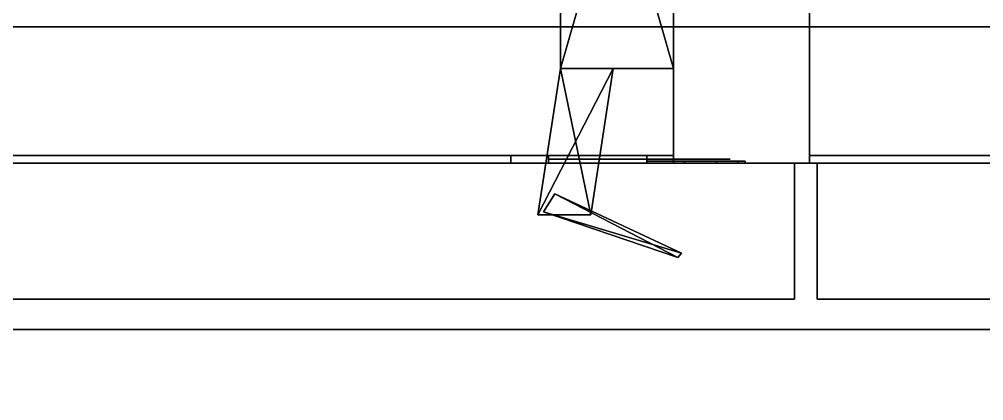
# Model space of a CAD drawing. Extents: x 0 to 4956, y -4930 to 0.
# Drawn here: x 1303.5 to 1431, y -541.4 to -491 of the extents above; entities that cross this region are included whole.
import ezdxf

# ---------------------------------------------------------------- set-up
doc = ezdxf.new("R2010")
doc.units = 0
for name, color, linetype in [('LAYER0', 7, 'CONTINUOUS'), ('LAYER700', 7, 'CONTINUOUS'), ('LAYER707', 9, 'CONTINUOUS'), ('LAYER712', 9, 'CONTINUOUS'), ('LAYER755', 7, 'CONTINUOUS'), ('LAYER756', 7, 'CONTINUOUS'), ('LAYER762', 7, 'CONTINUOUS'), ('LAYER766', 7, 'CONTINUOUS'), ('LAYER768', 28, 'CONTINUOUS'), ('LAYER769', 253, 'CONTINUOUS'), ('LAYER770', 28, 'CONTINUOUS'), ('LAYER771', 253, 'CONTINUOUS'), ('LAYER772', 9, 'CONTINUOUS'), ('LAYER87', 9, 'CONTINUOUS')]:
    doc.layers.add(name, color=color, linetype=linetype)

msp = doc.modelspace()

# ---------------------------------------------------------------- linework, layer by layer
at = {"layer": 'LAYER0', "invisible_edges": 1}
for points in [[(4956, 0), (0, -4930), (0, 0), (4956, 0)], [(4956, -4930, 5), (0, 0, 5), (0, -4930, 5), (4956, -4930, 5)], [(0, 0, 5), (4956, -4930, 5), (4956, 0, 5), (0, 0, 5)], [(0, -4930), (4956, 0), (4956, -4930), (0, -4930)]]:
    msp.add_3dface(points, dxfattribs=at)
at = {"layer": 'LAYER700', "invisible_edges": 1}
for points in [[(708, -474, 5), (2258, -492, 5), (708, -492, 5), (708, -474, 5)], [(2258, -492, 5), (708, -474, 5), (2258, -474, 5), (2258, -492, 5)], [(2258, -474, 85), (708, -492, 85), (2258, -492, 85), (2258, -474, 85)], [(708, -492, 85), (2258, -474, 85), (708, -474, 85), (708, -492, 85)], [(708, -492, 85), (2258, -492, 5), (2258, -492, 85), (708, -492, 85)], [(2258, -492, 5), (708, -492, 85), (708, -492, 5), (2258, -492, 5)]]:
    msp.add_3dface(points, dxfattribs=at)
at = {"layer": 'LAYER707', "invisible_edges": 1}
for points in [[(668, -492, 5), (2328, -510, 5), (668, -510, 5), (668, -492, 5)], [(2328, -510, 5), (668, -492, 5), (2328, -492, 5), (2328, -510, 5)], [(2328, -492, 85), (668, -510, 85), (2328, -510, 85), (2328, -492, 85)], [(668, -510, 85), (2328, -492, 85), (668, -492, 85), (668, -510, 85)], [(668, -492, 5), (2328, -492, 85), (2328, -492, 5), (668, -492, 5)], [(2328, -492, 85), (668, -492, 5), (668, -492, 85), (2328, -492, 85)], [(668, -510, 85), (2328, -510, 5), (2328, -510, 85), (668, -510, 85)], [(2328, -510, 5), (668, -510, 85), (668, -510, 5), (2328, -510, 5)]]:
    msp.add_3dface(points, dxfattribs=at)
at = {"layer": 'LAYER712', "invisible_edges": 1}
for points in [[(1409, -510, 757), (1759, -510, 88), (1409, -510, 88), (1409, -510, 757)], [(1759, -510, 88), (1409, -510, 757), (1759, -510, 757), (1759, -510, 88)], [(1409, -528, 88), (1759, -510, 88), (1759, -528, 88), (1409, -528, 88)], [(1759, -510, 88), (1409, -528, 88), (1409, -510, 88), (1759, -510, 88)], [(1409, -510, 757), (1759, -528, 757), (1759, -510, 757), (1409, -510, 757)], [(1759, -528, 757), (1409, -510, 757), (1409, -528, 757), (1759, -528, 757)], [(1409, -528, 88), (1409, -510, 757), (1409, -510, 88), (1409, -528, 88)], [(1409, -510, 757), (1409, -528, 88), (1409, -528, 757), (1409, -510, 757)], [(1759, -528, 757), (1409, -528, 88), (1759, -528, 88), (1759, -528, 757)], [(1409, -528, 88), (1759, -528, 757), (1409, -528, 757), (1409, -528, 88)]]:
    msp.add_3dface(points, dxfattribs=at)
at = {"layer": 'LAYER755', "invisible_edges": 1}
for points in [[(1390, -120, 104), (1408, -510, 104), (1390, -510, 104), (1390, -120, 104)], [(1408, -510, 104), (1390, -120, 104), (1408, -120, 104), (1408, -510, 104)], [(1408, -120, 760), (1390, -510, 760), (1408, -510, 760), (1408, -120, 760)], [(1390, -510, 760), (1408, -120, 760), (1390, -120, 760), (1390, -510, 760)], [(1390, -510, 760), (1390, -120, 104), (1390, -510, 104), (1390, -510, 760)], [(1390, -120, 104), (1390, -510, 760), (1390, -120, 760), (1390, -120, 104)], [(1408, -120, 760), (1408, -510, 104), (1408, -120, 104), (1408, -120, 760)], [(1408, -510, 104), (1408, -120, 760), (1408, -510, 760), (1408, -510, 104)], [(1390, -510, 760), (1408, -510, 104), (1408, -510, 760), (1390, -510, 760)], [(1408, -510, 104), (1390, -510, 760), (1390, -510, 104), (1408, -510, 104)]]:
    msp.add_3dface(points, dxfattribs=at)
at = {"layer": 'LAYER756', "invisible_edges": 1}
for points in [[(2250, -120, 86), (726, -510, 86), (726, -120, 86), (2250, -120, 86)], [(726, -510, 86), (2250, -120, 86), (2250, -510, 86), (726, -510, 86)], [(2250, -510, 104), (726, -120, 104), (726, -510, 104), (2250, -510, 104)], [(726, -120, 104), (2250, -510, 104), (2250, -120, 104), (726, -120, 104)], [(2250, -510, 104), (726, -510, 86), (2250, -510, 86), (2250, -510, 104)], [(726, -510, 86), (2250, -510, 104), (726, -510, 104), (726, -510, 86)]]:
    msp.add_3dface(points, dxfattribs=at)
at = {"layer": 'LAYER762', "invisible_edges": 1}
for points in [[(1390, -429, 741.5), (726, -509, 741.5), (726, -429, 741.5), (1390, -429, 741.5)], [(726, -509, 741.5), (1390, -429, 741.5), (1390, -509, 741.5), (726, -509, 741.5)], [(1390, -509, 759.5), (726, -429, 759.5), (726, -509, 759.5), (1390, -509, 759.5)], [(726, -429, 759.5), (1390, -509, 759.5), (1390, -429, 759.5), (726, -429, 759.5)], [(1390, -429, 741.5), (1390, -509, 759.5), (1390, -509, 741.5), (1390, -429, 741.5)], [(1390, -509, 759.5), (1390, -429, 741.5), (1390, -429, 759.5), (1390, -509, 759.5)], [(1390, -509, 759.5), (726, -509, 741.5), (1390, -509, 741.5), (1390, -509, 759.5)], [(726, -509, 741.5), (1390, -509, 759.5), (726, -509, 759.5), (726, -509, 741.5)]]:
    msp.add_3dface(points, dxfattribs=at)
at = {"layer": 'LAYER766', "invisible_edges": 1}
for points in [[(2250, -429, 741.5), (1408, -509, 741.5), (1408, -429, 741.5), (2250, -429, 741.5)], [(1408, -509, 741.5), (2250, -429, 741.5), (2250, -509, 741.5), (1408, -509, 741.5)], [(1408, -429, 759.5), (1408, -509, 741.5), (1408, -509, 759.5), (1408, -429, 759.5)], [(1408, -509, 741.5), (1408, -429, 759.5), (1408, -429, 741.5), (1408, -509, 741.5)], [(2250, -509, 759.5), (1408, -429, 759.5), (1408, -509, 759.5), (2250, -509, 759.5)], [(1408, -429, 759.5), (2250, -509, 759.5), (2250, -429, 759.5), (1408, -429, 759.5)], [(2250, -509, 759.5), (1408, -509, 741.5), (2250, -509, 741.5), (2250, -509, 759.5)], [(1408, -509, 741.5), (2250, -509, 759.5), (1408, -509, 759.5), (1408, -509, 741.5)]]:
    msp.add_3dface(points, dxfattribs=at)
at = {"layer": 'LAYER768'}
for points in [[(1368.5, -509, 209), (1368.5, -510, 209), (1368.5, -509, 209)], [(1368.5, -509, 167), (1386.5, -509, 167), (1386.5, -509, 167), (1368.5, -509, 167)], [(1368.5, -509, 209), (1386.5, -509, 209), (1386.5, -509, 209), (1368.5, -509, 209)], [(1386.5, -509, 167), (1386.5, -510, 167), (1368.5, -510, 167), (1368.5, -509, 167)], [(1368.5, -510, 167), (1368.5, -510, 209), (1368.5, -509, 209), (1368.5, -509, 167)], [(1386.5, -509, 209), (1386.5, -510, 209), (1368.5, -510, 209), (1368.5, -509, 209)], [(1373.5, -509, 179), (1373.5, -510, 179), (1373.5, -510, 197), (1373.5, -509, 197)], [(1373.5, -509, 179), (1373.5, -510, 179), (1386.5, -510, 179), (1386.5, -509, 179)], [(1373.5, -509, 197), (1373.5, -510, 197), (1386.5, -510, 197), (1386.5, -509, 197)], [(1386.5, -509, 179), (1386.5, -510, 179), (1386.5, -510, 167), (1386.5, -509, 167)], [(1386.5, -509, 197), (1386.5, -510, 197), (1386.5, -510, 209), (1386.5, -509, 209)], [(1368.5, -510, 167), (1386.5, -510, 167), (1386.5, -510, 209), (1368.5, -510, 209)], [(1373.5, -510, 179), (1373.5, -510, 197), (1373.5, -510, 179)], [(1386.5, -510, 179), (1386.5, -510, 167), (1386.5, -510, 179)], [(1386.5, -510, 197), (1386.5, -510, 209), (1386.5, -510, 197)]]:
    msp.add_3dface(points, dxfattribs=at)
for points, invisible_edges in [([(1368.5, -509, 209), (1368.5, -509, 167), (1373.5, -509, 179), (1373.5, -509, 197)], 10), ([(1368.5, -509, 167), (1373.5, -509, 179), (1386.5, -509, 179), (1386.5, -509, 167)], 1), ([(1368.5, -509, 209), (1373.5, -509, 197), (1386.5, -509, 197), (1386.5, -509, 209)], 1), ([(1386.5, -509.5, 197), (1386.5, -509.5, 179), (1373.5, -509.5, 179), (1373.5, -509.5, 197)], 1), ([(1390.709, -509.5, 193.3167), (1390.5, -509.5, 182.5), (1386.5, -509.5, 179), (1386.5, -509.5, 197)], 5), ([(1386.5, -509.75, 175), (1391.475, -509.75, 175.9896), (1390.5, -509.75, 182.5), (1386.5, -509.75, 179)], 2), ([(1391.475, -509.75, 200.0104), (1386.5, -509.75, 201), (1386.5, -509.75, 197), (1390.5, -509.75, 193.5)], 8), ([(1397.5, -509.5, 193.5), (1397.5, -509.5, 182.5), (1390.5, -509.5, 182.5), (1390.709, -509.5, 193.3167)], 4), ([(1391.475, -509.75, 175.9896), (1395.692, -509.75, 178.8076), (1394, -509.75, 182.5), (1390.5, -509.75, 182.5)], 10), ([(1395.692, -509.75, 197.1924), (1391.475, -509.75, 200.0104), (1390.5, -509.75, 193.5), (1394, -509.75, 193.5)], 10), ([(1395.692, -509.75, 178.8076), (1398.51, -509.75, 183.0251), (1397.5, -509.75, 182.5), (1394, -509.75, 182.5)], 10), ([(1398.51, -509.75, 192.9749), (1395.692, -509.75, 197.1924), (1394, -509.75, 193.5), (1397.5, -509.75, 193.5)], 10), ([(1398.51, -509.75, 183.0251), (1399.5, -509.75, 188), (1397.5, -509.75, 188), (1397.5, -509.75, 182.5)], 10), ([(1399.5, -509.75, 188), (1398.51, -509.75, 192.9749), (1397.5, -509.75, 193.5), (1397.5, -509.75, 188)], 10)]:
    msp.add_3dface(points, dxfattribs=dict(at, invisible_edges=invisible_edges))
at = {"layer": 'LAYER769'}
for points in [[(1390, -497.5, 181.2174), (1375.078, -497.5, 181.2174), (1390, -445.5, 181.2174), (1390, -497.5, 181.2174)], [(1390, -445.5, 181.2174), (1375.078, -497.5, 181.2174), (1375.078, -445.5, 181.2174), (1390, -445.5, 181.2174)], [(1390, -445.5, 194.7826), (1375.078, -445.5, 194.7826), (1390, -497.5, 194.7826), (1390, -445.5, 194.7826)], [(1390, -497.5, 194.7826), (1375.078, -445.5, 194.7826), (1375.078, -497.5, 194.7826), (1390, -497.5, 194.7826)], [(1375.078, -497.5, 181.2174), (1375.078, -497.5, 194.7826), (1375.078, -445.5, 181.2174), (1375.078, -497.5, 181.2174)], [(1375.078, -445.5, 181.2174), (1375.078, -497.5, 194.7826), (1375.078, -445.5, 194.7826), (1375.078, -445.5, 181.2174)], [(1379.058, -516.8652, 181.2174), (1372.094, -516.8652, 181.2174), (1382.042, -497.5, 181.2174), (1379.058, -516.8652, 181.2174)], [(1382.042, -497.5, 181.2174), (1372.094, -516.8652, 181.2174), (1375.078, -497.5, 181.2174), (1382.042, -497.5, 181.2174)], [(1379.058, -516.8652, 194.7826), (1375.078, -497.5, 194.7826), (1372.094, -516.8652, 194.7826), (1379.058, -516.8652, 194.7826)], [(1372.094, -516.8652, 181.2174), (1372.094, -516.8652, 194.7826), (1375.078, -497.5, 181.2174), (1372.094, -516.8652, 181.2174)], [(1375.078, -497.5, 181.2174), (1372.094, -516.8652, 194.7826), (1375.078, -497.5, 194.7826), (1375.078, -497.5, 181.2174)], [(1382.042, -497.5, 194.7826), (1375.078, -497.5, 194.7826), (1379.058, -516.8652, 194.7826), (1382.042, -497.5, 194.7826)], [(1374.308, -514.0752, 182.3477), (1390.591, -522.5, 182.3477), (1372.818, -516.4556, 182.3477), (1374.308, -514.0752, 182.3477)], [(1374.308, -514.0752, 193.652), (1372.818, -516.4556, 193.652), (1391.082, -521.9229, 193.652), (1374.308, -514.0752, 193.652)], [(1391.082, -521.9229, 182.3477), (1390.591, -522.5, 182.3477), (1374.308, -514.0752, 182.3477), (1391.082, -521.9229, 182.3477)], [(1391.082, -521.9229, 193.652), (1372.818, -516.4556, 193.652), (1390.591, -522.5, 193.652), (1391.082, -521.9229, 193.652)], [(1390.591, -522.5, 182.3477), (1390.591, -522.5, 193.652), (1372.818, -516.4556, 182.3477), (1390.591, -522.5, 182.3477)], [(1372.818, -516.4556, 182.3477), (1390.591, -522.5, 193.652), (1372.818, -516.4556, 193.652), (1372.818, -516.4556, 182.3477)]]:
    msp.add_3dface(points, dxfattribs=at)
at = {"layer": 'LAYER770'}
for points in [[(1368.5, -509, 678), (1368.5, -510, 678), (1368.5, -509, 678)], [(1368.5, -509, 636), (1386.5, -509, 636), (1386.5, -509, 636), (1368.5, -509, 636)], [(1368.5, -509, 678), (1386.5, -509, 678), (1386.5, -509, 678), (1368.5, -509, 678)], [(1386.5, -509, 636), (1386.5, -510, 636), (1368.5, -510, 636), (1368.5, -509, 636)], [(1368.5, -510, 636), (1368.5, -510, 678), (1368.5, -509, 678), (1368.5, -509, 636)], [(1386.5, -509, 678), (1386.5, -510, 678), (1368.5, -510, 678), (1368.5, -509, 678)], [(1373.5, -509, 648), (1373.5, -510, 648), (1373.5, -510, 666), (1373.5, -509, 666)], [(1373.5, -509, 648), (1373.5, -510, 648), (1386.5, -510, 648), (1386.5, -509, 648)], [(1373.5, -509, 666), (1373.5, -510, 666), (1386.5, -510, 666), (1386.5, -509, 666)], [(1386.5, -509, 648), (1386.5, -510, 648), (1386.5, -510, 636), (1386.5, -509, 636)], [(1386.5, -509, 666), (1386.5, -510, 666), (1386.5, -510, 678), (1386.5, -509, 678)], [(1368.5, -510, 636), (1386.5, -510, 636), (1386.5, -510, 678), (1368.5, -510, 678)], [(1373.5, -510, 648), (1373.5, -510, 666), (1373.5, -510, 648)], [(1386.5, -510, 648), (1386.5, -510, 636), (1386.5, -510, 648)], [(1386.5, -510, 666), (1386.5, -510, 678), (1386.5, -510, 666)]]:
    msp.add_3dface(points, dxfattribs=at)
for points, invisible_edges in [([(1368.5, -509, 678), (1368.5, -509, 636), (1373.5, -509, 648), (1373.5, -509, 666)], 10), ([(1368.5, -509, 636), (1373.5, -509, 648), (1386.5, -509, 648), (1386.5, -509, 636)], 1), ([(1368.5, -509, 678), (1373.5, -509, 666), (1386.5, -509, 666), (1386.5, -509, 678)], 1), ([(1386.5, -509.5, 666), (1386.5, -509.5, 648), (1373.5, -509.5, 648), (1373.5, -509.5, 666)], 1), ([(1390.709, -509.5, 662.3167), (1390.5, -509.5, 651.5), (1386.5, -509.5, 648), (1386.5, -509.5, 666)], 5), ([(1386.5, -509.75, 644), (1391.475, -509.75, 644.9896), (1390.5, -509.75, 651.5), (1386.5, -509.75, 648)], 2), ([(1391.475, -509.75, 669.0104), (1386.5, -509.75, 670), (1386.5, -509.75, 666), (1390.5, -509.75, 662.5)], 8), ([(1397.5, -509.5, 662.5), (1397.5, -509.5, 651.5), (1390.5, -509.5, 651.5), (1390.709, -509.5, 662.3167)], 4), ([(1391.475, -509.75, 644.9896), (1395.692, -509.75, 647.8076), (1394, -509.75, 651.5), (1390.5, -509.75, 651.5)], 10), ([(1395.692, -509.75, 666.1924), (1391.475, -509.75, 669.0104), (1390.5, -509.75, 662.5), (1394, -509.75, 662.5)], 10), ([(1395.692, -509.75, 647.8076), (1398.51, -509.75, 652.0251), (1397.5, -509.75, 651.5), (1394, -509.75, 651.5)], 10), ([(1398.51, -509.75, 661.9749), (1395.692, -509.75, 666.1924), (1394, -509.75, 662.5), (1397.5, -509.75, 662.5)], 10), ([(1398.51, -509.75, 652.0251), (1399.5, -509.75, 657), (1397.5, -509.75, 657), (1397.5, -509.75, 651.5)], 10), ([(1399.5, -509.75, 657), (1398.51, -509.75, 661.9749), (1397.5, -509.75, 662.5), (1397.5, -509.75, 657)], 10)]:
    msp.add_3dface(points, dxfattribs=dict(at, invisible_edges=invisible_edges))
at = {"layer": 'LAYER771'}
for points in [[(1390, -497.5, 650.2174), (1375.078, -497.5, 650.2174), (1390, -445.5, 650.2174), (1390, -497.5, 650.2174)], [(1390, -445.5, 650.2174), (1375.078, -497.5, 650.2174), (1375.078, -445.5, 650.2174), (1390, -445.5, 650.2174)], [(1390, -445.5, 663.7826), (1375.078, -445.5, 663.7826), (1390, -497.5, 663.7826), (1390, -445.5, 663.7826)], [(1390, -497.5, 663.7826), (1375.078, -445.5, 663.7826), (1375.078, -497.5, 663.7826), (1390, -497.5, 663.7826)], [(1375.078, -497.5, 650.2174), (1375.078, -497.5, 663.7826), (1375.078, -445.5, 650.2174), (1375.078, -497.5, 650.2174)], [(1375.078, -445.5, 650.2174), (1375.078, -497.5, 663.7826), (1375.078, -445.5, 663.7826), (1375.078, -445.5, 650.2174)], [(1379.058, -516.8652, 650.2174), (1372.094, -516.8652, 650.2174), (1382.042, -497.5, 650.2174), (1379.058, -516.8652, 650.2174)], [(1382.042, -497.5, 650.2174), (1372.094, -516.8652, 650.2174), (1375.078, -497.5, 650.2174), (1382.042, -497.5, 650.2174)], [(1379.058, -516.8652, 663.7826), (1375.078, -497.5, 663.7826), (1372.094, -516.8652, 663.7826), (1379.058, -516.8652, 663.7826)], [(1372.094, -516.8652, 650.2174), (1372.094, -516.8652, 663.7826), (1375.078, -497.5, 650.2174), (1372.094, -516.8652, 650.2174)], [(1375.078, -497.5, 650.2174), (1372.094, -516.8652, 663.7826), (1375.078, -497.5, 663.7826), (1375.078, -497.5, 650.2174)], [(1382.042, -497.5, 663.7826), (1375.078, -497.5, 663.7826), (1379.058, -516.8652, 663.7826), (1382.042, -497.5, 663.7826)], [(1374.308, -514.0752, 651.3477), (1390.591, -522.5, 651.3477), (1372.818, -516.4556, 651.3477), (1374.308, -514.0752, 651.3477)], [(1374.308, -514.0752, 662.652), (1372.818, -516.4556, 662.652), (1391.082, -521.9229, 662.652), (1374.308, -514.0752, 662.652)], [(1391.082, -521.9229, 651.3477), (1390.591, -522.5, 651.3477), (1374.308, -514.0752, 651.3477), (1391.082, -521.9229, 651.3477)], [(1391.082, -521.9229, 662.652), (1372.818, -516.4556, 662.652), (1390.591, -522.5, 662.652), (1391.082, -521.9229, 662.652)], [(1390.591, -522.5, 651.3477), (1390.591, -522.5, 662.652), (1372.818, -516.4556, 651.3477), (1390.591, -522.5, 651.3477)], [(1372.818, -516.4556, 651.3477), (1390.591, -522.5, 662.652), (1372.818, -516.4556, 662.652), (1372.818, -516.4556, 651.3477)]]:
    msp.add_3dface(points, dxfattribs=at)
at = {"layer": 'LAYER772', "invisible_edges": 1}
for points in [[(1059.5, -510, 757), (1406, -510, 88), (1059.5, -510, 88), (1059.5, -510, 757)], [(1406, -510, 88), (1059.5, -510, 757), (1406, -510, 757), (1406, -510, 88)], [(1059.5, -528, 88), (1406, -510, 88), (1406, -528, 88), (1059.5, -528, 88)], [(1406, -510, 88), (1059.5, -528, 88), (1059.5, -510, 88), (1406, -510, 88)], [(1059.5, -510, 757), (1406, -528, 757), (1406, -510, 757), (1059.5, -510, 757)], [(1406, -528, 757), (1059.5, -510, 757), (1059.5, -528, 757), (1406, -528, 757)], [(1406, -528, 757), (1406, -510, 88), (1406, -510, 757), (1406, -528, 757)], [(1406, -510, 88), (1406, -528, 757), (1406, -528, 88), (1406, -510, 88)], [(1406, -528, 757), (1059.5, -528, 88), (1406, -528, 88), (1406, -528, 757)], [(1059.5, -528, 88), (1406, -528, 757), (1059.5, -528, 757), (1059.5, -528, 88)]]:
    msp.add_3dface(points, dxfattribs=at)
at = {"layer": 'LAYER87', "invisible_edges": 1}
for points in [[(2350, -100, 760), (690, -532, 760), (690, -100, 760), (2350, -100, 760)], [(690, -532, 760), (2350, -100, 760), (2350, -532, 760), (690, -532, 760)], [(2350, -532, 778), (690, -100, 778), (690, -532, 778), (2350, -532, 778)], [(690, -100, 778), (2350, -532, 778), (2350, -100, 778), (690, -100, 778)], [(2350, -532, 778), (690, -532, 760), (2350, -532, 760), (2350, -532, 778)], [(690, -532, 760), (2350, -532, 778), (690, -532, 778), (690, -532, 760)]]:
    msp.add_3dface(points, dxfattribs=at)

# ---------------------------------------------------------------- meshes
at = {"layer": 'LAYER768'}
mesh = msp.add_polymesh((2, 9), dxfattribs=at)
for k, corner in enumerate([(1386.5, -509.75, 175), (1391.475, -509.75, 175.9896), (1395.692, -509.75, 178.8076), (1398.51, -509.75, 183.0251), (1399.5, -509.75, 188), (1398.51, -509.75, 192.9749), (1395.692, -509.75, 197.1924), (1391.475, -509.75, 200.0104), (1386.5, -509.75, 201), (1386.5, -510, 175), (1391.475, -510, 175.9896), (1395.692, -510, 178.8076), (1398.51, -510, 183.0251), (1399.5, -510, 188), (1398.51, -510, 192.9749), (1395.692, -510, 197.1924), (1391.475, -510, 200.0104), (1386.5, -510, 201)]):
    mesh.set_mesh_vertex(divmod(k, 9), corner)
at = {"layer": 'LAYER770'}
mesh = msp.add_polymesh((2, 9), dxfattribs=at)
for k, corner in enumerate([(1386.5, -509.75, 644), (1391.475, -509.75, 644.9896), (1395.692, -509.75, 647.8076), (1398.51, -509.75, 652.0251), (1399.5, -509.75, 657), (1398.51, -509.75, 661.9749), (1395.692, -509.75, 666.1924), (1391.475, -509.75, 669.0104), (1386.5, -509.75, 670), (1386.5, -510, 644), (1391.475, -510, 644.9896), (1395.692, -510, 647.8076), (1398.51, -510, 652.0251), (1399.5, -510, 657), (1398.51, -510, 661.9749), (1395.692, -510, 666.1924), (1391.475, -510, 669.0104), (1386.5, -510, 670)]):
    mesh.set_mesh_vertex(divmod(k, 9), corner)

doc.saveas('drawing.dxf')
